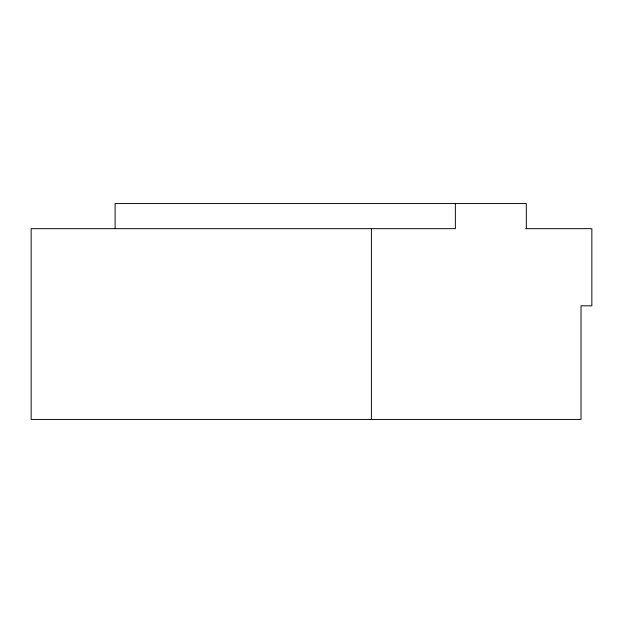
<?xml version="1.0" encoding="UTF-8"?>
<svg xmlns="http://www.w3.org/2000/svg" width="623" height="623" viewBox="0 0 623 623"><rect width="100%" height="100%" fill="white"/><g stroke="black" fill="none" stroke-linecap="round" stroke-linejoin="round"><path stroke-width="0.93" d="M525.742 228.672L591.85 228.672L591.85 305.823L581.025 305.823L581.025 419.435L31.15 419.435L31.15 228.672L455.358 228.672L455.358 203.565M526.326 228.672L526.326 203.565L115.115 203.565L115.115 228.672M371.394 228.672L371.394 419.435"/></g></svg>
